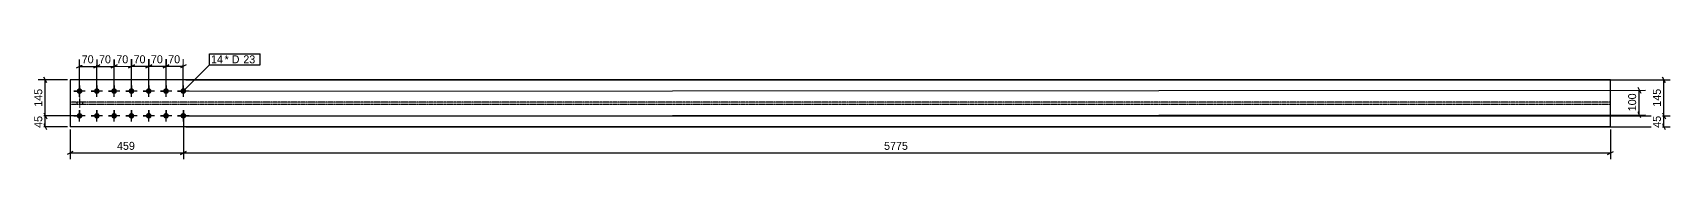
# Model space of a CAD drawing. Header units: millimetres. Extents: x 26 to 18209, y 32 to 1058.
# Drawn here: x 26 to 6652, y 32 to 459 of the extents above; entities that cross this region are included whole.
import ezdxf

# ---------------------------------------------------------------- set-up
doc = ezdxf.new("R2010")
doc.units = ezdxf.units.MM
doc.linetypes.add('DXK_LINE_DOT2', pattern=[3.9198, 1.9599, -1.9599])
doc.linetypes.add('DXK_LINE_DOT4', pattern=[0.9408, 0.4704, -0.4704])
doc.styles.add('Comic Sans MS', font='COMIC.TTF', dxfattribs={"height": 0.2})

msp = doc.modelspace()

# ---------------------------------------------------------------- hatches: boundary and pattern name
at = {"linetype": 'Continuous'}
for points in [[(215, 296.1, -1), (214.9, 319.1, -1)], [(285, 296.1, -1), (284.9, 319.1, -1)], [(355, 296.2, -1), (354.9, 319.2, -1)], [(425, 296.2, -1), (424.9, 319.2, -1)], [(495, 296.3, -1), (494.9, 319.3, -1)], [(565, 296.3, -1), (564.9, 319.3, -1)], [(635, 296.4, -1), (634.9, 319.4, -1)], [(215, 196.1, -1), (215, 219.1, -1)], [(285, 196.1, -1), (285, 219.1, -1)], [(355, 196.2, -1), (355, 219.2, -1)], [(425, 196.2, -1), (425, 219.2, -1)], [(495, 196.3, -1), (495, 219.3, -1)], [(565, 196.3, -1), (565, 219.3, -1)], [(635, 196.4, -1), (635, 219.4, -1)]]:
    msp.add_hatch(color=3, dxfattribs=at).paths.add_polyline_path(points)

# ---------------------------------------------------------------- linework, layer by layer
at = {"color": 8, "linetype": 'Continuous'}
for p, q in [((202.9, 401.6), (226.9, 413.6)), ((214.9, 317.6), (214.9, 436)), ((272.9, 401.7), (296.9, 413.7)), ((284.9, 317.6), (284.9, 436.1)), ((342.9, 401.7), (366.9, 413.7)), ((354.9, 317.7), (354.9, 436.1)), ((412.9, 401.8), (436.9, 413.8)), ((424.9, 317.7), (424.9, 436.2)), ((482.9, 401.8), (506.9, 413.8)), ((494.9, 317.8), (494.9, 436.2)), ((552.9, 401.9), (576.9, 413.9)), ((564.9, 317.8), (564.9, 436.3)), ((564.9, 407.9), (634.9, 407.9)), ((646.9, 413.9), (622.9, 401.9)), ((634.9, 317.9), (634.9, 436.3)), ((166.4, 352.6), (48, 352.6)), ((82.4, 340.6), (70.4, 364.6)), ((76.4, 207.6), (76.4, 352.6)), ((645, 352.6), (6652, 352.6)), ((6632.4, 340.6), (6620.4, 364.6)), ((6626.4, 207.9), (6626.4, 352.6)), ((644.9, 307.9), (6552, 311.8)), ((6520.4, 323.8), (6532.4, 299.8)), ((6526.4, 211.8), (6526.4, 311.8)), ((205, 207.6), (48, 207.6)), ((70.4, 219.6), (82.4, 195.6)), ((645, 207.9), (6552, 211.8)), ((6532.4, 199.8), (6520.4, 223.8)), ((6620.4, 219.9), (6632.4, 195.9)), ((166.4, 162.6), (48, 162.6)), ((82.4, 150.6), (70.4, 174.6)), ((176.4, 152.6), (176.4, 32)), ((635, 197.9), (635, 32)), ((635, 197.9), (635, 32)), ((645, 162.6), (6652, 162.6)), ((6410.3, 152.6), (6410.3, 32)), ((6632.4, 150.6), (6620.4, 174.6)), ((188.4, 63.6), (164.4, 51.6)), ((176.4, 57.6), (635, 57.6)), ((623, 51.6), (647, 63.6)), ((647, 63.6), (623, 51.6)), ((635, 57.6), (6410.3, 57.6)), ((6398.3, 51.6), (6422.3, 63.6))]:
    msp.add_line(p, q, dxfattribs=at)
at = {"color": 7, "linetype": 'Continuous'}
for p, q in [((6410.3, 352.6), (176.4, 352.6)), ((176.4, 352.6), (176.4, 162.6)), ((6410.3, 162.6), (6410.3, 352.6)), ((6410.3, 162.6), (176.4, 162.6))]:
    msp.add_line(p, q, dxfattribs=at)
at = {"color": 3, "linetype": 'Continuous'}
for p, q in [((237.9, 307.6), (191.9, 307.6)), ((191.9, 307.6), (207.3, 307.6)), ((215, 284.6), (214.9, 330.6)), ((214.9, 330.6), (214.9, 315.3)), ((215, 284.6), (215, 299.9)), ((237.9, 307.6), (222.6, 307.6)), ((307.9, 307.7), (261.9, 307.6)), ((261.9, 307.6), (277.3, 307.6)), ((285, 284.6), (284.9, 330.6)), ((284.9, 330.6), (284.9, 315.3)), ((285, 284.6), (285, 300)), ((307.9, 307.7), (292.6, 307.7)), ((377.9, 307.7), (331.9, 307.7)), ((331.9, 307.7), (347.3, 307.7)), ((355, 284.7), (354.9, 330.7)), ((354.9, 330.7), (354.9, 315.4)), ((355, 284.7), (355, 300)), ((377.9, 307.7), (362.6, 307.7)), ((447.9, 307.8), (401.9, 307.7)), ((401.9, 307.7), (417.3, 307.7)), ((425, 284.7), (424.9, 330.7)), ((424.9, 330.7), (424.9, 315.4)), ((425, 284.7), (425, 300.1)), ((447.9, 307.8), (432.6, 307.7)), ((517.9, 307.8), (471.9, 307.8)), ((471.9, 307.8), (487.3, 307.8)), ((495, 284.8), (494.9, 330.8)), ((494.9, 330.8), (494.9, 315.5)), ((495, 284.8), (495, 300.1)), ((517.9, 307.8), (502.6, 307.8)), ((587.9, 307.8), (541.9, 307.8)), ((541.9, 307.8), (557.3, 307.8)), ((565, 284.8), (564.9, 330.8)), ((564.9, 330.8), (564.9, 315.5)), ((565, 284.8), (565, 300.2)), ((587.9, 307.8), (572.6, 307.8)), ((657.9, 307.9), (611.9, 307.9)), ((611.9, 307.9), (627.3, 307.9)), ((635, 284.9), (634.9, 330.9)), ((634.9, 330.9), (634.9, 315.6)), ((635, 284.9), (635, 300.2)), ((657.9, 307.9), (642.6, 307.9)), ((238, 207.6), (192, 207.6)), ((192, 207.6), (207.3, 207.6)), ((215, 184.6), (215, 230.6)), ((215, 230.6), (215, 215.3)), ((215, 184.6), (215, 199.9)), ((238, 207.6), (222.7, 207.6)), ((308, 207.7), (262, 207.6)), ((262, 207.6), (277.3, 207.6)), ((285, 184.6), (285, 230.6)), ((285, 230.6), (285, 215.3)), ((285, 184.6), (285, 200)), ((308, 207.7), (292.7, 207.7)), ((378, 207.7), (332, 207.7)), ((332, 207.7), (347.3, 207.7)), ((355, 184.7), (355, 230.7)), ((355, 230.7), (355, 215.4)), ((355, 184.7), (355, 200)), ((378, 207.7), (362.7, 207.7)), ((448, 207.8), (402, 207.7)), ((402, 207.7), (417.3, 207.7)), ((425, 184.7), (425, 230.7)), ((425, 230.7), (425, 215.4)), ((425, 184.7), (425, 200.1)), ((448, 207.8), (432.7, 207.7)), ((518, 207.8), (472, 207.8)), ((472, 207.8), (487.3, 207.8)), ((495, 184.8), (495, 230.8)), ((495, 230.8), (495, 215.5)), ((495, 184.8), (495, 200.1)), ((518, 207.8), (502.7, 207.8)), ((588, 207.8), (542, 207.8)), ((542, 207.8), (557.3, 207.8)), ((565, 184.8), (565, 230.8)), ((565, 230.8), (565, 215.5)), ((565, 184.8), (565, 200.2)), ((588, 207.8), (572.7, 207.8)), ((658, 207.9), (612, 207.9)), ((612, 207.9), (627.3, 207.9)), ((635, 184.9), (635, 230.9)), ((635, 230.9), (635, 215.6)), ((635, 184.9), (635, 200.2)), ((658, 207.9), (642.7, 207.9))]:
    msp.add_line(p, q, dxfattribs=at)
at = {"color": 3, "linetype": 'DXK_LINE_DOT2'}
for p, q in [((216.4, 239.7), (216.4, 302.9)), ((216.4, 239.7), (216.4, 302.9)), ((216.4, 239.7), (216.4, 302.9)), ((216.4, 239.7), (216.4, 302.9)), ((216.4, 239.7), (216.4, 302.9)), ((204.9, 252.9), (204.9, 262.3)), ((204.9, 252.9), (204.9, 262.3)), ((204.9, 252.9), (204.9, 262.3)), ((204.9, 252.9), (204.9, 262.3)), ((204.9, 252.9), (204.9, 262.3)), ((227.9, 252.9), (227.9, 262.3)), ((227.9, 252.9), (227.9, 262.3)), ((227.9, 252.9), (227.9, 262.3)), ((227.9, 252.9), (227.9, 262.3)), ((227.9, 252.9), (227.9, 262.3))]:
    msp.add_line(p, q, dxfattribs=at)
at = {"color": 7, "linetype": 'DXK_LINE_DOT4'}
for p, q in [((6410.3, 262.3), (176.4, 262.3)), ((6410.3, 252.9), (176.4, 252.9))]:
    msp.add_line(p, q, dxfattribs=at)

# ---------------------------------------------------------------- wipeouts: each hides what was drawn before it
at = {"color": 0}
msp.add_wipeout([(792.3, 419.9), (792.3, 451.9), (747, 451.9), (747, 419.9)], dxfattribs=at)

# ---------------------------------------------------------------- next in the draw order: wipeouts: each hides what was drawn before it
for points in [[(632.3, 413.9), (632.3, 458.7), (567.4, 458.7), (567.4, 413.9)], [(792.3, 419.9), (792.3, 451.9), (747, 451.9), (747, 419.9)], [(70.4, 322.2), (25.6, 322.2), (25.6, 238), (70.4, 238)], [(6520.4, 303.9), (6475.6, 303.8), (6475.6, 219.7), (6520.4, 219.7)], [(451.2, 63.6), (451.2, 108.4), (360.2, 108.4), (360.2, 63.6)], [(3581.2, 63.6), (3581.2, 108.4), (3464.2, 108.4), (3464.2, 63.6)]]:
    msp.add_wipeout(points, dxfattribs=at)

# ---------------------------------------------------------------- next in the draw order: linework, layer by layer
at = {"color": 8, "linetype": 'Continuous'}
for p, q in [((494.9, 407.8), (564.9, 407.9)), ((576.9, 413.9), (552.9, 401.9)), ((564.9, 317.8), (564.9, 436.3)), ((205, 207.6), (48, 207.6)), ((70.4, 219.6), (82.4, 195.6)), ((76.4, 162.6), (76.4, 207.6)), ((645, 207.9), (6652, 207.9))]:
    msp.add_line(p, q, dxfattribs=at)
at = {"color": 7, "linetype": 'Continuous'}
for p, q in [((634.9, 307.9), (741, 413.9)), ((741, 413.9), (741, 457.9))]:
    msp.add_line(p, q, dxfattribs=at)

# ---------------------------------------------------------------- next in the draw order: texts
at = {"color": 3, "style": 'Comic Sans MS'}
for s, rotation, p in [('70', 0.04011, (573.8, 420.3)), ('145', 90.00021, (64, 244.4)), ('100', 90.04032, (6514, 226.1))]:
    msp.add_text(s, height=32.38, rotation=rotation, dxfattribs=at).set_placement(p)
for s, p in [('459', (366.6, 70)), ('5775', (3470.6, 70))]:
    msp.add_text(s, height=32.38, dxfattribs=at).set_placement(p)

# ---------------------------------------------------------------- next in the draw order: wipeouts: each hides what was drawn before it
at = {"color": 0}
msp.add_wipeout([(868.1, 419.9), (868.1, 451.9), (801.9, 451.9), (801.9, 419.9)], dxfattribs=at)

# ---------------------------------------------------------------- next in the draw order: wipeouts: each hides what was drawn before it
for points in [[(562.3, 413.9), (562.3, 458.7), (497.4, 458.6), (497.4, 413.8)], [(868.1, 419.9), (868.1, 451.9), (801.9, 451.9), (801.9, 419.9)], [(6620.4, 322.3), (6575.6, 322.3), (6575.6, 238.2), (6620.4, 238.2)], [(70.4, 217.6), (25.6, 217.6), (25.6, 152.6), (70.4, 152.6)]]:
    msp.add_wipeout(points, dxfattribs=at)

# ---------------------------------------------------------------- next in the draw order: linework, layer by layer
at = {"color": 8, "linetype": 'Continuous'}
for p, q in [((424.9, 407.8), (494.9, 407.8)), ((506.9, 413.8), (482.9, 401.8)), ((494.9, 317.8), (494.9, 436.2)), ((645, 207.9), (6652, 207.9)), ((6620.4, 219.9), (6632.4, 195.9)), ((6626.4, 162.6), (6626.4, 207.9))]:
    msp.add_line(p, q, dxfattribs=at)

# ---------------------------------------------------------------- next in the draw order: texts
at = {"color": 3, "style": 'Comic Sans MS'}
for s, rotation, p in [('70', 0.04011, (503.8, 420.2)), ('145', 90.00021, (6614, 244.6)), ('45', 90.00021, (64, 159))]:
    msp.add_text(s, height=32.38, rotation=rotation, dxfattribs=at).set_placement(p)
msp.add_text('14', height=32.38, dxfattribs=at).set_placement((747, 419.9))

# ---------------------------------------------------------------- next in the draw order: wipeouts: each hides what was drawn before it
at = {"color": 0}
msp.add_wipeout([(929.8, 419.9), (929.8, 451.9), (877.7, 451.9), (877.7, 419.9)], dxfattribs=at)

# ---------------------------------------------------------------- next in the draw order: wipeouts: each hides what was drawn before it
for points in [[(492.3, 413.8), (492.3, 458.6), (427.4, 458.6), (427.4, 413.8)], [(929.8, 419.9), (929.8, 451.9), (877.7, 451.9), (877.7, 419.9)], [(6620.4, 217.7), (6575.6, 217.7), (6575.6, 152.8), (6620.4, 152.8)]]:
    msp.add_wipeout(points, dxfattribs=at)

# ---------------------------------------------------------------- next in the draw order: linework, layer by layer
at = {"color": 8, "linetype": 'Continuous'}
for p, q in [((354.9, 407.7), (424.9, 407.8)), ((436.9, 413.8), (412.9, 401.8)), ((424.9, 317.7), (424.9, 436.2))]:
    msp.add_line(p, q, dxfattribs=at)
at = {"color": 7, "linetype": 'Continuous'}
for p, q in [((741, 457.9), (945.4, 457.9)), ((741, 413.9), (945.4, 413.9)), ((945.4, 413.9), (945.4, 457.9))]:
    msp.add_line(p, q, dxfattribs=at)

# ---------------------------------------------------------------- next in the draw order: texts
at = {"color": 3, "style": 'Comic Sans MS'}
for s, rotation, p in [('70', 0.04011, (433.8, 420.2)), ('45', 90.00021, (6614, 159.2))]:
    msp.add_text(s, height=32.38, rotation=rotation, dxfattribs=at).set_placement(p)
for s, p in [('* D', (801.9, 419.9)), ('23', (877.7, 419.9))]:
    msp.add_text(s, height=32.38, dxfattribs=at).set_placement(p)

# ---------------------------------------------------------------- next in the draw order: wipeouts: each hides what was drawn before it
at = {"color": 0}
msp.add_wipeout([(422.3, 413.8), (422.3, 458.6), (357.4, 458.5), (357.4, 413.7)], dxfattribs=at)

# ---------------------------------------------------------------- next in the draw order: linework, layer by layer
at = {"color": 8, "linetype": 'Continuous'}
for p, q in [((284.9, 407.7), (354.9, 407.7)), ((366.9, 413.7), (342.9, 401.7)), ((354.9, 317.7), (354.9, 436.1))]:
    msp.add_line(p, q, dxfattribs=at)

# ---------------------------------------------------------------- next in the draw order: texts
at = {"color": 3, "style": 'Comic Sans MS'}
msp.add_text('70', height=32.38, rotation=0.04011, dxfattribs=at).set_placement((363.8, 420.1))

# ---------------------------------------------------------------- next in the draw order: wipeouts: each hides what was drawn before it
at = {"color": 0}
msp.add_wipeout([(352.3, 413.7), (352.3, 458.5), (287.4, 458.5), (287.4, 413.7)], dxfattribs=at)

# ---------------------------------------------------------------- next in the draw order: linework, layer by layer
at = {"color": 8, "linetype": 'Continuous'}
for p, q in [((214.9, 407.6), (284.9, 407.7)), ((296.9, 413.7), (272.9, 401.7)), ((284.9, 317.6), (284.9, 436.1))]:
    msp.add_line(p, q, dxfattribs=at)

# ---------------------------------------------------------------- next in the draw order: texts
at = {"color": 3, "style": 'Comic Sans MS'}
msp.add_text('70', height=32.38, rotation=0.04011, dxfattribs=at).set_placement((293.8, 420.1))

# ---------------------------------------------------------------- next in the draw order: wipeouts: each hides what was drawn before it
at = {"color": 0}
msp.add_wipeout([(282.3, 413.7), (282.3, 458.5), (217.4, 458.4), (217.4, 413.6)], dxfattribs=at)

# ---------------------------------------------------------------- next in the draw order: texts
at = {"color": 3, "style": 'Comic Sans MS'}
msp.add_text('70', height=32.38, rotation=0.04011, dxfattribs=at).set_placement((223.8, 420))

doc.saveas('drawing.dxf')
